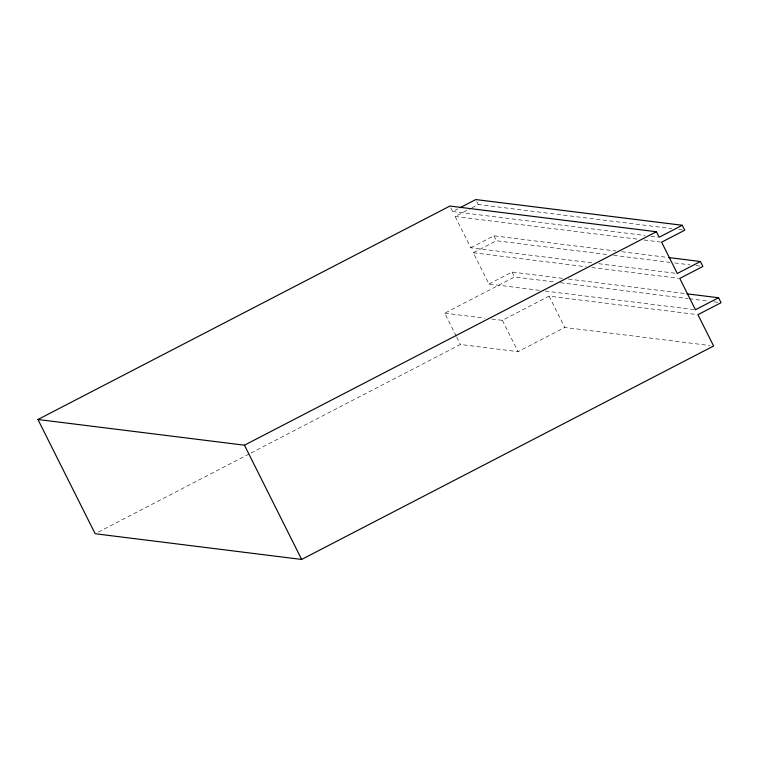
<?xml version="1.0" encoding="UTF-8"?>
<svg xmlns="http://www.w3.org/2000/svg" width="759" height="759" viewBox="0 0 759 759"><rect width="100%" height="100%" fill="white"/><g stroke="black" fill="none" stroke-linecap="round" stroke-linejoin="round"><path stroke-width="0.57" stroke-dasharray="3.79 2.85" d="M450.837 207.881L452.668 211.543L457.924 208.82M591.659 262.832L470.817 247.795L455.144 216.486L470.903 208.317M471.956 207.776L478.265 204.513L671.838 228.601M470.817 247.795L493.938 235.812L615.947 251.001M539.421 290.317L488.967 284.046L473.293 252.738L496.414 240.755L607.864 254.626M488.967 284.046L512.088 272.064L562.542 278.344M456.244 336.142L444.746 313.182L514.564 277.007L555.626 282.12M491.804 319.036L502.392 320.355L549.089 296.162L696.762 314.539M98.319 532.106L249.901 453.569M250.954 453.019L460.428 344.491L518.065 351.664L564.762 327.471L710.092 345.554M678.878 229.474L682.398 229.911M452.668 211.543L645.074 235.489M650.937 236.22L657.977 237.093M455.144 216.486L636.991 239.113M644.03 239.996L660.453 242.036M621.82 251.732L666.402 257.273M613.737 255.356L670.045 262.367M674.742 262.946L689.988 264.844M695.861 265.574L700.548 266.162M598.699 263.705L677.303 273.487M473.293 252.738L585.92 266.751M591.783 267.481L678.603 278.287M568.406 279.075L684.552 293.524M560.322 282.699L688.204 298.619M689.371 298.761L708.147 301.095M714.01 301.826L718.707 302.414M545.285 291.048L695.453 309.738M444.746 313.182L484.745 318.163M549.089 296.162L564.762 327.471M476.775 201.543L478.265 204.513M493.938 235.812L496.414 240.755M512.088 272.064L514.564 277.007M502.392 320.355L518.065 351.664M456.766 337.186L460.428 344.491"/><path stroke-width="1.14" d="M37.95 419.499L449.916 206.05L656.402 231.751L659.154 237.235L682.265 225.262L684.741 230.205L661.62 242.178L677.303 273.487L700.424 261.513L702.9 266.456L679.779 278.43L695.453 309.738L718.574 297.765L721.05 302.708L697.929 314.681L713.612 345.99L301.646 559.44L95.16 533.738L37.95 419.499L244.436 445.191L656.402 231.751M460.02 207.729L475.789 199.56L682.265 225.262M668.745 257.567L700.424 261.513M686.895 293.818L718.574 297.765M244.436 445.191L301.646 559.44"/></g></svg>
